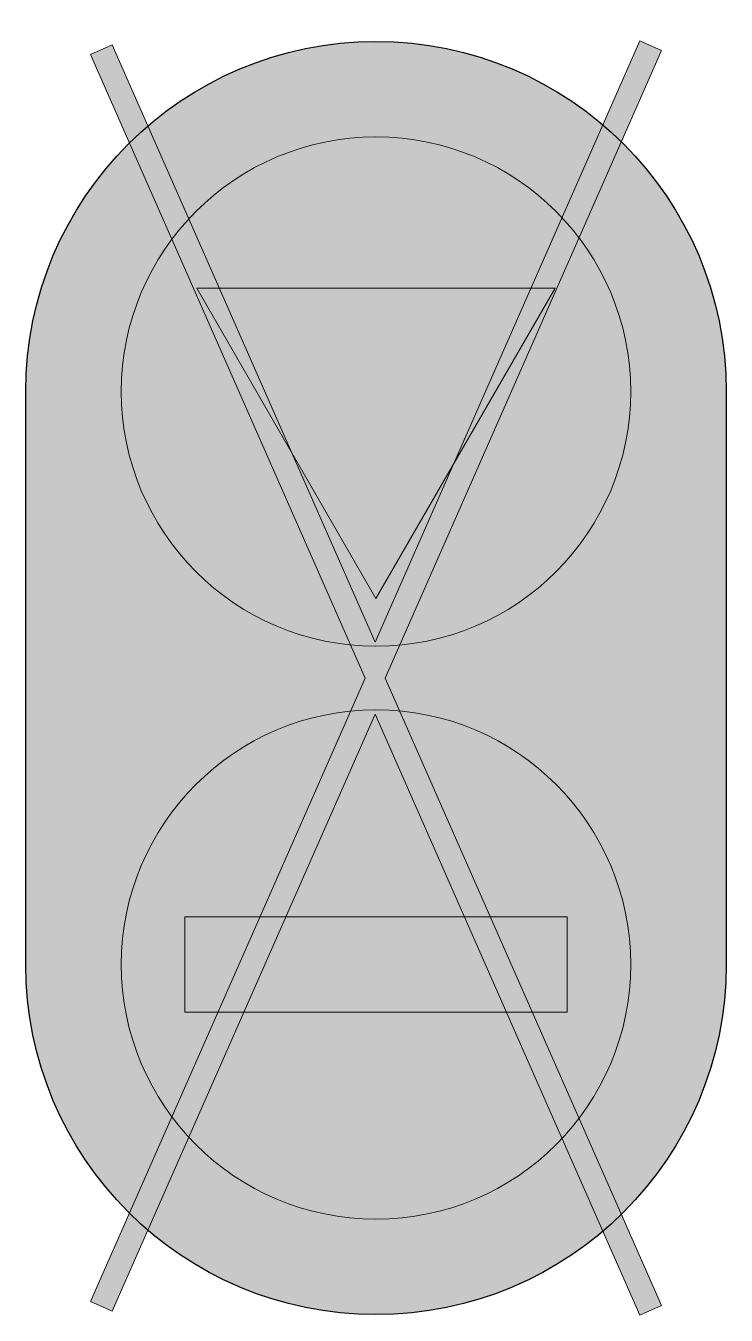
# Model space of a CAD drawing. Header units: millimetres. Extents: x -275 to 275, y 0 to 1012.
import ezdxf

# ---------------------------------------------------------------- set-up
doc = ezdxf.new("R2010")
doc.units = ezdxf.units.MM

msp = doc.modelspace()

# ---------------------------------------------------------------- hatches: boundary and pattern name
at = {"lineweight": 0, "true_color": 0x1e1e1d, "extrusion": (0, 0, -1)}
h = msp.add_hatch(color=250, dxfattribs=at)
h.paths.add_polyline_path([(275, 725, 1), (-275, 725), (-275, 275, 1), (275, 275)])
h.paths.add_polyline_path([(-150, 237.5), (-150, 312.5), (150, 312.5), (150, 237.5)], flags=16)
h.paths.add_polyline_path([(0, 562.5), (-140.7, 806.2), (140.7, 806.2)], flags=16)
at = {"lineweight": 0, "true_color": 0xff0000}
msp.add_hatch(color=1, dxfattribs=at).paths.add_polyline_path([(-224.2, 10.3), (-8.6, 500), (-224.2, 989.7), (-207.2, 997.2), (-0.7, 528.3), (207.2, 1000.4), (224.2, 992.9), (7.2, 500), (224.2, 7.1), (207.2, -0.4), (-0.7, 471.7), (-207.2, 2.8)], flags=0)

# ---------------------------------------------------------------- linework, layer by layer
at = {"flags": 128}
msp.add_lwpolyline([(-275, 725, -1), (275, 725), (275, 275, -1), (-275, 275)], format="xyb", close=True, dxfattribs=at)
at = {"color": 1, "lineweight": 0, "flags": 128}
msp.add_lwpolyline([(-224.2, 10.3), (-8.6, 500), (-224.2, 989.7), (-207.2, 997.2), (-0.7, 528.3), (207.2, 1000.4), (224.2, 992.9), (7.2, 500), (224.2, 7.1), (207.2, -0.4), (-0.7, 471.7), (-207.2, 2.8)], close=True, dxfattribs=at)
at = {"color": 7, "lineweight": 0, "true_color": 0xf6f6f6, "flags": 128}
msp.add_lwpolyline([(140.7, 806.2), (0, 562.5), (-140.7, 806.2)], close=True, dxfattribs=at)
at = {"color": 12, "lineweight": 0, "true_color": 0xcc0605, "flags": 128}
msp.add_lwpolyline([(-150, 312.5), (150, 312.5), (150, 237.5), (-150, 237.5)], close=True, dxfattribs=at)
at = {"color": 7, "lineweight": 13, "true_color": 0xf6f6f6}
for centre in [(0, 725), (0, 275)]:
    msp.add_circle(centre, 200, dxfattribs=at)
at = {"color": 7, "lineweight": 0, "true_color": 0xf6f6f6, "extrusion": (0, 0, -1)}
msp.add_solid([(-140.7, 806.2), (0, 562.5), (140.7, 806.2)], dxfattribs=at)
at = {"color": 12, "lineweight": 0, "true_color": 0xcc0605, "extrusion": (0, 0, -1)}
msp.add_solid([(150, 312.5), (-150, 312.5), (150, 237.5), (-150, 237.5)], dxfattribs=at)

doc.saveas('drawing.dxf')
